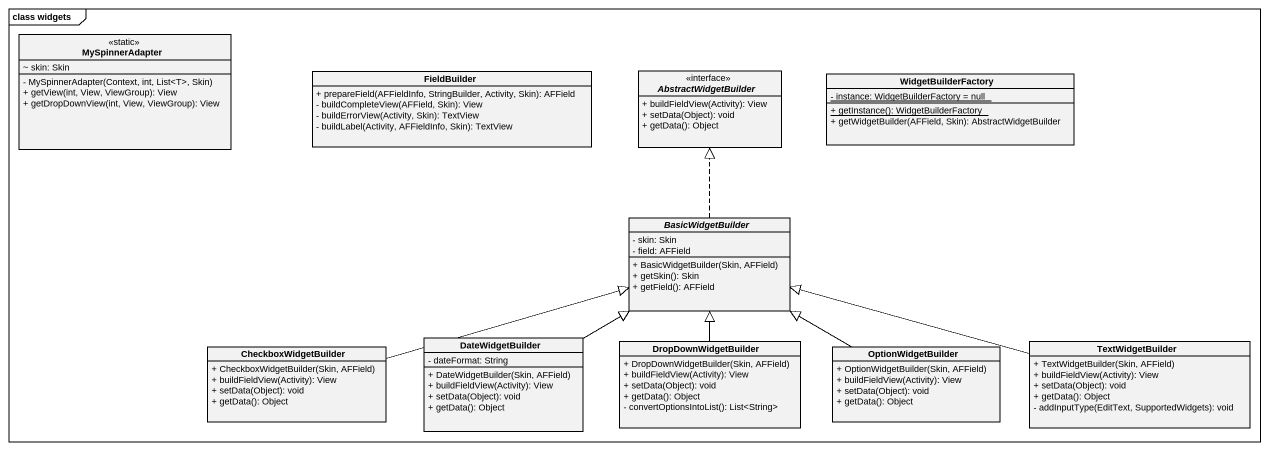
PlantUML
@startuml
mainframe class widgets
hide circle
hide empty members
skinparam classAttributeIconSize 0
class MySpinnerAdapter <<static>> {
  ~ skin: Skin
  - MySpinnerAdapter(Context, int, List<T>, Skin)
  + getView(int, View, ViewGroup): View
  + getDropDownView(int, View, ViewGroup): View
}
class FieldBuilder {
  + prepareField(AFFieldInfo, StringBuilder, Activity, Skin): AFField
  - buildCompleteView(AFField, Skin): View
  - buildErrorView(Activity, Skin): TextView
  - buildLabel(Activity, AFFieldInfo, Skin): TextView
}
interface AbstractWidgetBuilder <<interface>> {
  + buildFieldView(Activity): View
  + setData(Object): void
  + getData(): Object
}
class WidgetBuilderFactory {
  {static} - instance: WidgetBuilderFactory = null
  {static} + getInstance(): WidgetBuilderFactory
  + getWidgetBuilder(AFField, Skin): AbstractWidgetBuilder
}
abstract class BasicWidgetBuilder {
  - skin: Skin
  - field: AFField
  + BasicWidgetBuilder(Skin, AFField)
  + getSkin(): Skin
  + getField(): AFField
}
class CheckboxWidgetBuilder {
  + CheckboxWidgetBuilder(Skin, AFField)
  + buildFieldView(Activity): View
  + setData(Object): void
  + getData(): Object
}
class DateWidgetBuilder {
  - dateFormat: String
  + DateWidgetBuilder(Skin, AFField)
  + buildFieldView(Activity): View
  + setData(Object): void
  + getData(): Object
}
class DropDownWidgetBuilder {
  + DropDownWidgetBuilder(Skin, AFField)
  + buildFieldView(Activity): View
  + setData(Object): void
  + getData(): Object
  - convertOptionsIntoList(): List<String>
}
class OptionWidgetBuilder {
  + OptionWidgetBuilder(Skin, AFField)
  + buildFieldView(Activity): View
  + setData(Object): void
  + getData(): Object
}
class TextWidgetBuilder {
  + TextWidgetBuilder(Skin, AFField)
  + buildFieldView(Activity): View
  + setData(Object): void
  + getData(): Object
  - addInputType(EditText, SupportedWidgets): void
}
BasicWidgetBuilder .up.|> AbstractWidgetBuilder
CheckboxWidgetBuilder -right-|> BasicWidgetBuilder
DateWidgetBuilder -right-|> BasicWidgetBuilder
DropDownWidgetBuilder -up-|> BasicWidgetBuilder
OptionWidgetBuilder -left-|> BasicWidgetBuilder
TextWidgetBuilder -left-|> BasicWidgetBuilder
@enduml
